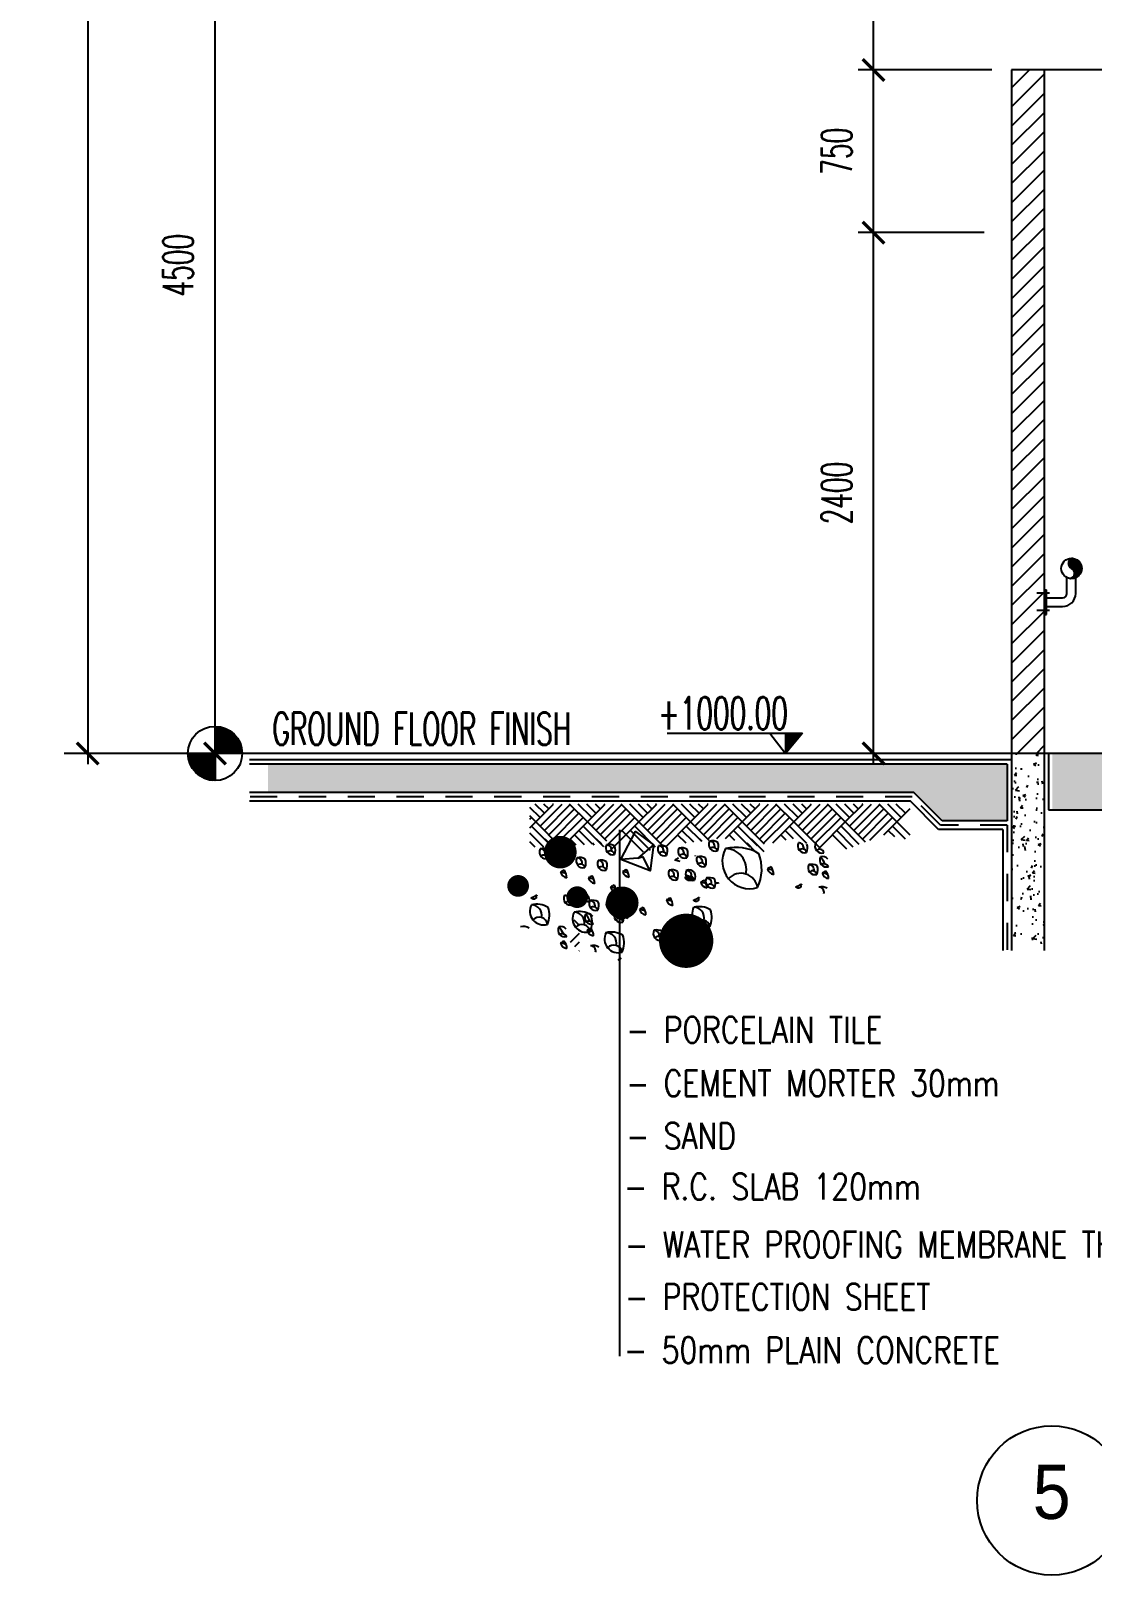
# Model space of a CAD drawing. Extents: x 417906 to 836305, y 43280 to 86914.
# Drawn here: x 418145.77 to 418150.66, y 43448.3 to 43455.41 of the extents above; entities that cross this region are included whole.
import ezdxf

# ---------------------------------------------------------------- set-up
doc = ezdxf.new("R2010")
doc.units = 0
doc.header["$MEASUREMENT"] = 0
doc.header["$PDMODE"] = 3
doc.header["$PDSIZE"] = 0.1
doc.linetypes.add('HIDDEN2', pattern=[0.1875, 0.125, -0.0625])
doc.layers.get('0').update_dxf_attribs({"linetype": 'CONTINUOUS'})
doc.layers.get('DEFPOINTS').update_dxf_attribs({"linetype": 'CONTINUOUS'})
for name, color, linetype in [('AC', 2, 'CONTINUOUS'), ('DIM-OUT', 4, 'CONTINUOUS'), ('EL', 2, 'CONTINUOUS'), ('EL-LEVS', 4, 'CONTINUOUS'), ('ELE', 3, 'CONTINUOUS'), ('ELEV-LEV', 3, 'CONTINUOUS'), ('gravel', 11, 'CONTINUOUS'), ('HAND', 2, 'CONTINUOUS'), ('Hatch', 11, 'CONTINUOUS'), ('HatchA', 11, 'CONTINUOUS'), ('SHAFT', 3, 'CONTINUOUS'), ('TXT', 2, 'CONTINUOUS'), ('TXT1', 2, 'CONTINUOUS'), ('TXT2', 6, 'CONTINUOUS')]:
    doc.layers.add(name, color=color, linetype=linetype)
doc.styles.add('ROMANS', font='ROMANS.shx', dxfattribs={"width": 0.6})
doc.styles.add('TTXT', font='swisse.ttf', dxfattribs={"width": 0.6})
doc.dimstyles.new('STANDARD in', dxfattribs={"dimtxt": 0.14, "dimasz": 0.1, "dimexe": 0.07, "dimexo": 0.05, "dimgap": 0.1, "dimtad": 1, "dimdec": 0, "dimlfac": 1000, "dimzin": 0, "dimdsep": 46, "dimtxsty": 'ROMANS', "dimblk": 'ARCHTICK', "dimcen": 0.05, "dimdle": 0.05, "dimclrd": 4, "dimclre": 4, "dimclrt": 2, "dimadec": 0, "dimazin": 0, "dimtfac": 1, "dimtdec": 0, "dimtmove": 2, "dimatfit": 3, "dimfxl": 0, "dimtolj": 1, "dimtzin": 0, "dimarcsym": 0})
pattern_1 = [(50, (0.001, 0), (0.14345203652, -0.012550426997), [0.015, -0.165]), (355, (0.001, 0), (-0.027750266723, 0.15043842674), [0.012, -0.132]), (100.4514, (0.01295, -0.00105), (0.115701876343, 0.13788790841), [0.012748038, -0.1402284224]), (46.1842, (0.001, 0.04), (0.213448209725, -0.033103802866), [0.0225, -0.2475]), (96.6356, (0.01879, 0.03724), (0.18693254111, 0.19482357418), [0.0191220576, -0.2103426]), (351.1842, (0.001, 0.04), (0.18693238903, 0.19482372019), [0.018, -0.198]), (21, (0.021, 0.03), (0.119381410424, -0.080523778133), [0.015, -0.165]), (326, (0.021, 0.03), (0.048663066384, 0.14503000901), [0.012, -0.132]), (71.4514, (0.03095, 0.02329), (0.168044525716, 0.06450609934), [0.012748038, -0.1402284224]), (37.5, (0.001, 0), (0.0024319710635, 0.066578770766), [0, -0.1304, 0, -0.134, 0, -0.1325]), (7.5, (0.001, 0), (0.052613907488, 0.078882342376), [0, -0.0764, 0, -0.1274, 0, -0.0505]), (327.5, (-0.0436, 0), (0.1067644872345, -0.004510974347), [0, -0.05, 0, -0.156, 0, -0.207]), (317.5, (-0.0636, 0), (0.116637233868, 0.020020996466), [0, -0.065, 0, -0.1036, 0, -0.147])]

# ---------------------------------------------------------------- blocks, each defined once
blk = doc.blocks.new('_ARCHTICK')
at = {"color": 0, "linetype": 'ByBlock', "const_width": 0.15}
blk.add_lwpolyline([(-0.5, -0.5), (0.5, 0.5)], dxfattribs=at)
blk = doc.blocks.new('*D85')
at = {"layer": 'DEFPOINTS', "color": 0}
for p in [(418146.6184, 43456.5847), (418146.8472, 43456.5847), (418146.8472, 43452.0847)]:
    blk.add_point(p, dxfattribs=at)
at = {"layer": 'DIM-OUT', "color": 4, "lineweight": -2}
for p, q in [((418146.6184, 43452.0347), (418146.6184, 43456.6347)), ((418146.7972, 43456.5847), (418146.5484, 43456.5847)), ((418146.7972, 43452.0847), (418146.5484, 43452.0847))]:
    blk.add_line(p, q, dxfattribs=at)
at = {"layer": 'DIM-OUT', "color": 4, "lineweight": -2, "xscale": 0.1, "yscale": 0.1, "zscale": 0.1}
for p, rotation in [((418146.6184, 43456.5847), 90), ((418146.6184, 43452.0847), 270)]:
    blk.add_blockref('_ARCHTICK', p, dxfattribs=dict(at, rotation=rotation))
at = {"layer": 'DIM-OUT', "color": 2, "insert": (418146.4484, 43454.3347), "char_height": 0.14, "attachment_point": 5, "rotation": 90, "style": 'ROMANS'}
blk.add_mtext('\\A1;4500', dxfattribs=at)
blk = doc.blocks.new('*D82')
at = {"layer": 'DEFPOINTS', "color": 0}
for p in [(418146.8032, 43466.4847), (418146.0322, 43452.0847), (418146.8032, 43452.0847)]:
    blk.add_point(p, dxfattribs=at)
at = {"layer": 'DIM-OUT', "color": 4, "lineweight": -2}
for p, q in [((418146.0322, 43466.5347), (418146.0322, 43452.0347)), ((418146.7532, 43466.4847), (418145.9622, 43466.4847)), ((418146.7532, 43452.0847), (418145.9622, 43452.0847))]:
    blk.add_line(p, q, dxfattribs=at)
at = {"layer": 'DIM-OUT', "color": 4, "lineweight": -2, "xscale": 0.1, "yscale": 0.1, "zscale": 0.1}
for p, rotation in [((418146.0322, 43466.4847), 90), ((418146.0322, 43452.0847), 270)]:
    blk.add_blockref('_ARCHTICK', p, dxfattribs=dict(at, rotation=rotation))
at = {"layer": 'DIM-OUT', "color": 2, "insert": (418145.8622, 43459.2847), "char_height": 0.14, "attachment_point": 5, "rotation": 90, "style": 'ROMANS'}
blk.add_mtext('\\A1;14400', dxfattribs=at)
blk = doc.blocks.new('*X9')
at = {"color": 0}
for p, q in [((64.922, 92.304), (64.934, 92.317)), ((64.923, 92.288), (64.952, 92.317)), ((64.925, 92.273), (64.97, 92.317)), ((64.928, 92.258), (64.987, 92.317)), ((64.932, 92.244), (65.005, 92.317)), ((64.937, 92.231), (65.023, 92.317)), ((64.942, 92.218), (65.04, 92.317)), ((64.947, 92.206), (65.058, 92.317)), ((64.953, 92.195), (65.076, 92.317)), ((64.96, 92.184), (65.093, 92.317)), ((64.967, 92.173), (65.111, 92.317)), ((64.975, 92.163), (65.129, 92.317)), ((64.983, 92.153), (65.146, 92.317)), ((64.991, 92.144), (65.164, 92.317)), ((65, 92.135), (65.171, 92.307)), ((65.009, 92.127), (65.171, 92.289)), ((65.019, 92.119), (65.171, 92.271)), ((65.029, 92.111), (65.171, 92.254)), ((65.04, 92.104), (65.171, 92.236)), ((65.051, 92.098), (65.171, 92.218)), ((65.063, 92.092), (65.171, 92.201)), ((65.075, 92.086), (65.171, 92.183)), ((65.088, 92.081), (65.171, 92.165)), ((65.101, 92.077), (65.171, 92.148)), ((65.115, 92.073), (65.171, 92.13)), ((65.13, 92.071), (65.171, 92.112)), ((65.145, 92.068), (65.171, 92.094)), ((65.162, 92.067), (65.171, 92.077))]:
    blk.add_line(p, q, dxfattribs=at)
blk = doc.blocks.new('*X8')
at = {"color": 0}
for p, q in [((65.171, 92.554), (65.184, 92.567)), ((65.171, 92.536), (65.2, 92.565)), ((65.171, 92.519), (65.216, 92.563)), ((65.171, 92.501), (65.23, 92.56)), ((65.171, 92.483), (65.244, 92.556)), ((65.171, 92.466), (65.257, 92.552)), ((65.171, 92.448), (65.27, 92.547)), ((65.171, 92.43), (65.282, 92.541)), ((65.171, 92.413), (65.294, 92.535)), ((65.171, 92.395), (65.305, 92.528)), ((65.171, 92.377), (65.315, 92.521)), ((65.171, 92.36), (65.326, 92.514)), ((65.171, 92.342), (65.335, 92.506)), ((65.171, 92.324), (65.345, 92.497)), ((65.182, 92.317), (65.353, 92.489)), ((65.2, 92.317), (65.362, 92.479)), ((65.217, 92.317), (65.37, 92.469)), ((65.235, 92.317), (65.377, 92.459)), ((65.253, 92.317), (65.384, 92.449)), ((65.27, 92.317), (65.391, 92.437)), ((65.288, 92.317), (65.397, 92.426)), ((65.306, 92.317), (65.402, 92.414)), ((65.323, 92.317), (65.407, 92.401)), ((65.341, 92.317), (65.411, 92.387)), ((65.359, 92.317), (65.415, 92.373)), ((65.376, 92.317), (65.418, 92.359)), ((65.394, 92.317), (65.42, 92.343)), ((65.412, 92.317), (65.421, 92.327))]:
    blk.add_line(p, q, dxfattribs=at)
blk = doc.blocks.new('*D80')
at = {"layer": 'DEFPOINTS', "color": 0}
for p in [(418149.6516, 43454.4847), (418150.211, 43454.4847), (418149.8804, 43452.0847)]:
    blk.add_point(p, dxfattribs=at)
at = {"layer": 'DIM-OUT', "color": 4, "lineweight": -2}
for p, q in [((418150.161, 43454.4847), (418149.5816, 43454.4847)), ((418149.6516, 43452.0347), (418149.6516, 43454.5347)), ((418149.8304, 43452.0847), (418149.5816, 43452.0847))]:
    blk.add_line(p, q, dxfattribs=at)
at = {"layer": 'DIM-OUT', "color": 4, "lineweight": -2, "xscale": 0.1, "yscale": 0.1, "zscale": 0.1}
for p, rotation in [((418149.6516, 43454.4847), 90), ((418149.6516, 43452.0847), 270)]:
    blk.add_blockref('_ARCHTICK', p, dxfattribs=dict(at, rotation=rotation))
at = {"layer": 'DIM-OUT', "color": 2, "insert": (418149.4816, 43453.2847), "char_height": 0.14, "attachment_point": 5, "rotation": 90, "style": 'ROMANS'}
blk.add_mtext('\\A1;2400', dxfattribs=at)
blk = doc.blocks.new('*D79')
at = {"layer": 'DEFPOINTS', "color": 0}
for p in [(418149.6516, 43455.2347), (418150.1917, 43455.2347), (418150.211, 43454.4847)]:
    blk.add_point(p, dxfattribs=at)
at = {"layer": 'DIM-OUT', "color": 4, "lineweight": -2}
for p, q in [((418149.6516, 43454.4347), (418149.6516, 43455.2847)), ((418150.1417, 43455.2347), (418149.5816, 43455.2347)), ((418150.161, 43454.4847), (418149.5816, 43454.4847))]:
    blk.add_line(p, q, dxfattribs=at)
at = {"layer": 'DIM-OUT', "color": 4, "lineweight": -2, "xscale": 0.1, "yscale": 0.1, "zscale": 0.1}
for p, rotation in [((418149.6516, 43455.2347), 90), ((418149.6516, 43454.4847), 270)]:
    blk.add_blockref('_ARCHTICK', p, dxfattribs=dict(at, rotation=rotation))
at = {"layer": 'DIM-OUT', "color": 2, "insert": (418149.4816, 43454.8597), "char_height": 0.14, "attachment_point": 5, "rotation": 90, "style": 'ROMANS'}
blk.add_mtext('\\A1;750', dxfattribs=at)
blk = doc.blocks.new('*D78')
at = {"layer": 'DEFPOINTS', "color": 0}
for p in [(418149.6516, 43456.5847), (418150.0884, 43456.5847), (418150.2461, 43455.2347)]:
    blk.add_point(p, dxfattribs=at)
at = {"layer": 'DIM-OUT', "color": 4, "lineweight": -2}
for p, q in [((418149.6516, 43455.1847), (418149.6516, 43456.6347)), ((418150.0384, 43456.5847), (418149.5816, 43456.5847)), ((418150.1961, 43455.2347), (418149.5816, 43455.2347))]:
    blk.add_line(p, q, dxfattribs=at)
at = {"layer": 'DIM-OUT', "color": 4, "lineweight": -2, "xscale": 0.1, "yscale": 0.1, "zscale": 0.1}
for p, rotation in [((418149.6516, 43456.5847), 90), ((418149.6516, 43455.2347), 270)]:
    blk.add_blockref('_ARCHTICK', p, dxfattribs=dict(at, rotation=rotation))
at = {"layer": 'DIM-OUT', "color": 2, "insert": (418149.4816, 43455.9097), "char_height": 0.14, "attachment_point": 5, "rotation": 90, "style": 'ROMANS'}
blk.add_mtext('\\A1;1350', dxfattribs=at)
blk = doc.blocks.new('GRAVEL-1')
for p, q in [((0.0234, -0.0234), (0, 0)), ((0.0333, -0.0135), (0.0122, 0.0076)), ((0.0135, -0.0333), (0.0545, 0.0076)), ((0.0234, -0.0432), (0.0743, 0.0076)), ((0.0432, -0.0036), (0.032, 0.0076)), ((0.0333, -0.0531), (0.0927, 0.0063)), ((0.0531, 0.0063), (0.0518, 0.0076)), ((0.1323, -0.0333), (0.0914, 0.0076)), ((0.1422, -0.0234), (0.1112, 0.0076)), ((0.1521, -0.0135), (0.131, 0.0076)), ((0.1323, -0.0333), (0.1733, 0.0076)), ((0.1422, -0.0432), (0.1931, 0.0076)), ((0.162, -0.0036), (0.1508, 0.0076)), ((0.1521, -0.0531), (0.2115, 0.0063)), ((0.1719, 0.0063), (0.1706, 0.0076)), ((0.2511, -0.0333), (0.2102, 0.0076)), ((0.261, -0.0234), (0.23, 0.0076)), ((0.2709, -0.0135), (0.2498, 0.0076)), ((0.2511, -0.0333), (0.292, 0.0076)), ((0.261, -0.0432), (0.3118, 0.0076)), ((0.2808, -0.0036), (0.2696, 0.0076)), ((0.2709, -0.0531), (0.3303, 0.0063)), ((0.2907, 0.0063), (0.2894, 0.0076)), ((0.3699, -0.0333), (0.329, 0.0076)), ((0.3798, -0.0234), (0.3488, 0.0076)), ((0.3897, -0.0135), (0.3686, 0.0076)), ((0.3699, -0.0333), (0.4108, 0.0076)), ((0.3798, -0.0432), (0.4306, 0.0076)), ((0.3996, -0.0036), (0.3884, 0.0076)), ((0.3897, -0.0531), (0.4491, 0.0063)), ((0.4095, 0.0063), (0.4082, 0.0076)), ((0.4887, -0.0333), (0.4478, 0.0076)), ((0.4986, -0.0234), (0.4676, 0.0076)), ((0.5085, -0.0135), (0.4874, 0.0076)), ((0.4887, -0.0333), (0.5296, 0.0076)), ((0.4986, -0.0432), (0.5494, 0.0076)), ((0.5184, -0.0036), (0.5072, 0.0076)), ((0.5085, -0.0531), (0.5679, 0.0063)), ((0.5283, 0.0063), (0.527, 0.0076)), ((0.6075, -0.0333), (0.5666, 0.0076)), ((0.6174, -0.0234), (0.5864, 0.0076)), ((0.6273, -0.0135), (0.6062, 0.0076)), ((0.6075, -0.0333), (0.6484, 0.0076)), ((0.6174, -0.0432), (0.6682, 0.0076)), ((0.6372, -0.0036), (0.626, 0.0076)), ((0.6273, -0.0531), (0.6867, 0.0063)), ((0.6471, 0.0063), (0.6458, 0.0076)), ((0.7263, -0.0333), (0.6854, 0.0076)), ((0.7362, -0.0234), (0.7052, 0.0076)), ((0.7461, -0.0135), (0.725, 0.0076)), ((0.7263, -0.0333), (0.7672, 0.0076)), ((0.7362, -0.0432), (0.787, 0.0076)), ((0.756, -0.0036), (0.7448, 0.0076)), ((0.7461, -0.0531), (0.8055, 0.0063)), ((0.7659, 0.0063), (0.7646, 0.0076)), ((0.8451, -0.0333), (0.8042, 0.0076)), ((0.855, -0.0234), (0.824, 0.0076)), ((0.8649, -0.0135), (0.8438, 0.0076)), ((0.0135, -0.0333), (0, -0.0198)), ((0, -0.0271), (0.0036, -0.0234)), ((0, -0.0469), (0.0135, -0.0333)), ((0.0715, -0.0913), (0.0135, -0.0333)), ((0.0432, -0.063), (0.1026, -0.0036)), ((0.0531, -0.0729), (0.1125, -0.0135)), ((0.063, -0.0828), (0.1224, -0.0234)), ((0.0743, -0.0913), (0.1323, -0.0333)), ((0.1767, -0.0777), (0.1323, -0.0333)), ((0.162, -0.063), (0.2214, -0.0036)), ((0.1719, -0.0729), (0.2313, -0.0135)), ((0.1732, -0.0915), (0.2412, -0.0234)), ((0.1893, -0.0951), (0.2511, -0.0333)), ((0.3091, -0.0913), (0.2511, -0.0333)), ((0.2808, -0.063), (0.3402, -0.0036)), ((0.2907, -0.0729), (0.3501, -0.0135)), ((0.3006, -0.0828), (0.36, -0.0234)), ((0.3119, -0.0913), (0.3699, -0.0333)), ((0.4126, -0.076), (0.3699, -0.0333)), ((0.3996, -0.063), (0.459, -0.0036)), ((0.4095, -0.0729), (0.4689, -0.0135)), ((0.4306, -0.0717), (0.4788, -0.0234)), ((0.4507, -0.0714), (0.4887, -0.0333)), ((0.5404, -0.085), (0.4887, -0.0333)), ((0.5184, -0.063), (0.5778, -0.0036)), ((0.5283, -0.0729), (0.5877, -0.0135)), ((0.5382, -0.0828), (0.5976, -0.0234)), ((0.5595, -0.0813), (0.6075, -0.0333)), ((0.6674, -0.0932), (0.6075, -0.0333)), ((0.6372, -0.063), (0.6966, -0.0036)), ((0.6471, -0.0729), (0.7065, -0.0135)), ((0.657, -0.0828), (0.7164, -0.0234)), ((0.6666, -0.0931), (0.7263, -0.0333)), ((0.7727, -0.0798), (0.7263, -0.0333)), ((0.756, -0.063), (0.8154, -0.0036)), ((0.7659, -0.0729), (0.8253, -0.0135)), ((0.7828, -0.0758), (0.8352, -0.0234)), ((0.8154, -0.063), (0.8451, -0.0333)), ((0.8451, -0.0333), (0.8759, -0.0025)), ((0.8759, -0.0641), (0.8451, -0.0333)), ((0.032, -0.0913), (0, -0.0594)), ((0.0517, -0.0913), (0.0036, -0.0432)), ((0.1255, -0.0859), (0.1026, -0.063)), ((0.1442, -0.0848), (0.1125, -0.0531)), ((0.1699, -0.0907), (0.1224, -0.0432)), ((0.2616, -0.1032), (0.2115, -0.0531)), ((0.2774, -0.0992), (0.2313, -0.0531)), ((0.2893, -0.0913), (0.2412, -0.0432)), ((0.3598, -0.0826), (0.3402, -0.063)), ((0.3774, -0.0804), (0.3501, -0.0531)), ((0.395, -0.0782), (0.36, -0.0432)), ((0.4722, -0.0763), (0.459, -0.063)), ((0.5071, -0.0913), (0.4689, -0.0531)), ((0.5237, -0.0882), (0.4788, -0.0432)), ((0.5902, -0.0754), (0.5778, -0.063)), ((0.6068, -0.0722), (0.5877, -0.0531)), ((0.6374, -0.0831), (0.5976, -0.0432)), ((0.73, -0.0965), (0.6966, -0.063)), ((0.7447, -0.0913), (0.7065, -0.0531)), ((0.7585, -0.0853), (0.7164, -0.0432)), ((0.8403, -0.0682), (0.8253, -0.0531)), ((0.8652, -0.0733), (0.8352, -0.0432)), ((0.0122, -0.0913), (0, -0.0792)), ((0.0691, -0.1072), (0.0348, -0.0729)), ((0.0881, -0.0881), (0.0828, -0.0828)), ((0.1068, -0.087), (0.0927, -0.0729)), ((0.1479, -0.0871), (0.1437, -0.0828)), ((0.1655, -0.0849), (0.1536, -0.0729)), ((0.3968, -0.0786), (0.3912, -0.0729)), ((0.5196, -0.1024), (0.5001, -0.0828)), ((0.5391, -0.1021), (0.51, -0.0729)), ((0.3811, -0.1121), (0.3811, -0.1106)), ((0.3585, -0.1615), (0.3592, -0.1599)), ((0.3585, -0.163), (0.3585, -0.1615)), ((0.3592, -0.1637), (0.3585, -0.163)), ((0.3592, -0.1599), (0.36, -0.1592)), ((0.3592, -0.1645), (0.3592, -0.1637)), ((0.36, -0.1652), (0.3592, -0.1645)), ((0.36, -0.1592), (0.3615, -0.1577)), ((0.3615, -0.1668), (0.36, -0.1652)), ((0.3615, -0.1569), (0.3638, -0.1569)), ((0.3615, -0.1577), (0.3615, -0.1569)), ((0.3623, -0.1668), (0.3615, -0.1668)), ((0.363, -0.1675), (0.3623, -0.1668)), ((0.363, -0.1622), (0.3661, -0.1615)), ((0.3638, -0.1675), (0.363, -0.1675)), ((0.3638, -0.1569), (0.3638, -0.1577)), ((0.3638, -0.1577), (0.3661, -0.1577)), ((0.3638, -0.1683), (0.3638, -0.1675)), ((0.3691, -0.1683), (0.3638, -0.1683)), ((0.3661, -0.1577), (0.3661, -0.1584)), ((0.3661, -0.1584), (0.3668, -0.1584)), ((0.3661, -0.1615), (0.3699, -0.1607)), ((0.3661, -0.1652), (0.3668, -0.1645)), ((0.3661, -0.166), (0.3661, -0.1652)), ((0.3691, -0.166), (0.3661, -0.166)), ((0.3668, -0.1584), (0.3676, -0.1592)), ((0.3668, -0.1645), (0.3676, -0.1637)), ((0.3676, -0.1592), (0.3691, -0.1592)), ((0.3676, -0.1637), (0.3691, -0.1637)), ((0.3683, -0.1637), (0.3683, -0.1645)), ((0.3714, -0.1637), (0.3683, -0.1637)), ((0.3691, -0.1592), (0.3691, -0.1599)), ((0.3691, -0.1599), (0.3706, -0.1599)), ((0.3691, -0.1615), (0.3691, -0.1607)), ((0.3699, -0.1615), (0.3691, -0.1615)), ((0.3691, -0.163), (0.3691, -0.1637)), ((0.3691, -0.1637), (0.3691, -0.163)), ((0.3691, -0.1637), (0.3706, -0.1637)), ((0.3691, -0.1668), (0.3691, -0.166)), ((0.3752, -0.1668), (0.3691, -0.1668)), ((0.3714, -0.1675), (0.3691, -0.1683)), ((0.3699, -0.1607), (0.3699, -0.1615)), ((0.3706, -0.1599), (0.3706, -0.1607)), ((0.3706, -0.1607), (0.3714, -0.1607)), ((0.3706, -0.1637), (0.3714, -0.1645)), ((0.3714, -0.1607), (0.3714, -0.1615)), ((0.3714, -0.1615), (0.3721, -0.1622)), ((0.3714, -0.1645), (0.3714, -0.1637)), ((0.3737, -0.1675), (0.3714, -0.1675)), ((0.3721, -0.1622), (0.3729, -0.1622)), ((0.3729, -0.1622), (0.3737, -0.1637)), ((0.3737, -0.163), (0.3737, -0.1675)), ((0.3737, -0.1637), (0.3737, -0.1645)), ((0.3737, -0.1645), (0.3744, -0.1645)), ((0.3744, -0.1645), (0.3752, -0.1652)), ((0.3752, -0.1652), (0.3759, -0.1652)), ((0.3759, -0.166), (0.3752, -0.1668)), ((0.3759, -0.1652), (0.3759, -0.166)), ((0.4287, -0.174), (0.4272, -0.174)), ((0.4295, -0.1747), (0.4287, -0.174)), ((0.434, -0.1747), (0.4295, -0.1747)), ((0.4348, -0.174), (0.434, -0.1747)), ((0.6217, -0.1785), (0.6225, -0.1777)), ((0.6225, -0.1777), (0.6233, -0.177)), ((0.6233, -0.177), (0.6255, -0.177)), ((0.6248, -0.1777), (0.6248, -0.1785)), ((0.6255, -0.1777), (0.6248, -0.1777)), ((0.6255, -0.177), (0.6255, -0.1777)), ((0.0036, -0.2073), (0.0052, -0.2073)), ((0.0036, -0.2089), (0.0036, -0.2073)), ((0.0044, -0.2096), (0.0036, -0.2089)), ((0.0044, -0.2104), (0.0044, -0.2096)), ((0.0059, -0.2104), (0.0044, -0.2104)), ((0.0052, -0.2066), (0.0067, -0.2066)), ((0.0052, -0.2073), (0.0052, -0.2066)), ((0.0067, -0.2111), (0.0059, -0.2104)), ((0.0067, -0.2066), (0.0074, -0.2058)), ((0.0112, -0.2111), (0.0067, -0.2111)), ((0.0074, -0.2058), (0.009, -0.2058)), ((0.009, -0.2058), (0.0097, -0.2051)), ((0.0097, -0.2051), (0.0105, -0.2043)), ((0.0105, -0.2043), (0.0112, -0.2043)), ((0.0112, -0.2043), (0.012, -0.2035)), ((0.012, -0.2104), (0.0112, -0.2111)), ((0.012, -0.2035), (0.0127, -0.2028)), ((0.0127, -0.2096), (0.012, -0.2104)), ((0.0127, -0.2028), (0.0135, -0.202)), ((0.0143, -0.2089), (0.0127, -0.2096)), ((0.0135, -0.202), (0.0158, -0.202)), ((0.0143, -0.2051), (0.0143, -0.2089)), ((0.015, -0.2028), (0.015, -0.2035)), ((0.0158, -0.2028), (0.015, -0.2028)), ((0.0158, -0.202), (0.0158, -0.2028)), ((0.3774, -0.213), (0.379, -0.213)), ((0.3774, -0.2145), (0.3774, -0.213)), ((0.379, -0.2122), (0.3805, -0.2122)), ((0.379, -0.213), (0.379, -0.2122)), ((0.3805, -0.2122), (0.3812, -0.2115)), ((0.3812, -0.2115), (0.3828, -0.2115)), ((0.3828, -0.2115), (0.3835, -0.2107)), ((0.3835, -0.2107), (0.3843, -0.21)), ((0.3843, -0.21), (0.385, -0.21)), ((0.385, -0.21), (0.3858, -0.2092)), ((0.3858, -0.2092), (0.3865, -0.2085)), ((0.3865, -0.2085), (0.3873, -0.2077)), ((0.3873, -0.2077), (0.3896, -0.2077)), ((0.3881, -0.2107), (0.3881, -0.2145)), ((0.3888, -0.2085), (0.3888, -0.2092)), ((0.3896, -0.2085), (0.3888, -0.2085)), ((0.3896, -0.2077), (0.3896, -0.2085)), ((0.6134, -0.1823), (0.6149, -0.1823)), ((0.6134, -0.1838), (0.6134, -0.1823)), ((0.6142, -0.1846), (0.6134, -0.1838)), ((0.6142, -0.1853), (0.6142, -0.1846)), ((0.6157, -0.1853), (0.6142, -0.1853)), ((0.6149, -0.1815), (0.6164, -0.1815)), ((0.6149, -0.1823), (0.6149, -0.1815)), ((0.6164, -0.1861), (0.6157, -0.1853)), ((0.6164, -0.1815), (0.6172, -0.1808)), ((0.621, -0.1861), (0.6164, -0.1861)), ((0.6172, -0.1808), (0.6187, -0.1808)), ((0.6187, -0.1808), (0.6195, -0.18)), ((0.6195, -0.18), (0.6202, -0.1792)), ((0.6202, -0.1792), (0.621, -0.1792)), ((0.621, -0.1792), (0.6217, -0.1785)), ((0.6217, -0.1853), (0.621, -0.1861)), ((0.6225, -0.1846), (0.6217, -0.1853)), ((0.624, -0.1838), (0.6225, -0.1846)), ((0.624, -0.18), (0.624, -0.1838)), ((0.2268, -0.2325), (0.2252, -0.2325)), ((0.2275, -0.2333), (0.2268, -0.2325)), ((0.2321, -0.2333), (0.2275, -0.2333)), ((0.2328, -0.2325), (0.2321, -0.2333)), ((0.3782, -0.2153), (0.3774, -0.2145)), ((0.3782, -0.216), (0.3782, -0.2153)), ((0.3797, -0.216), (0.3782, -0.216)), ((0.3805, -0.2168), (0.3797, -0.216)), ((0.385, -0.2168), (0.3805, -0.2168)), ((0.3858, -0.216), (0.385, -0.2168)), ((0.3865, -0.2153), (0.3858, -0.216)), ((0.3881, -0.2145), (0.3865, -0.2153)), ((0.113, -0.2713), (0.1018, -0.2601)), ((0.0932, -0.3109), (0.1141, -0.29)), ((0.1031, -0.3208), (0.1141, -0.3098)), ((0.113, -0.3307), (0.1141, -0.3296)), ((0.3868, -0.3396), (0.3883, -0.3396)), ((0.3868, -0.3412), (0.3868, -0.3396)), ((0.3876, -0.3419), (0.3868, -0.3412)), ((0.3876, -0.3427), (0.3876, -0.3419)), ((0.3891, -0.3427), (0.3876, -0.3427)), ((0.3883, -0.3389), (0.3898, -0.3389)), ((0.3883, -0.3396), (0.3883, -0.3389)), ((0.3898, -0.3434), (0.3891, -0.3427)), ((0.3898, -0.3389), (0.3906, -0.3381)), ((0.3944, -0.3434), (0.3898, -0.3434)), ((0.3906, -0.3381), (0.3921, -0.3381)), ((0.3921, -0.3381), (0.3929, -0.3374)), ((0.3929, -0.3374), (0.3936, -0.3366)), ((0.3936, -0.3366), (0.3944, -0.3366)), ((0.3944, -0.3366), (0.3951, -0.3359)), ((0.3951, -0.3427), (0.3944, -0.3434))]:
    blk.add_line(p, q)
for points in [[(0.2483, -0.117), (0.2096, -0.1197), (0.2434, -0.0559), (0.2846, -0.0859), (0.2483, -0.117), (0.2598, -0.113)], [(0.2771, -0.1459), (0.2096, -0.1197), (0.2434, -0.0559), (0.2846, -0.0859), (0.2771, -0.1459), (0.2598, -0.113)]]:
    blk.add_lwpolyline(points)
for centre, radius, start, end in [((0.0374, -0.1028), 0.0158, 152.5985, 286.2909), ((0.0295, -0.1202), 0.0255, 58.8595, 103.9678), ((0.0235, -0.1075), 0.012, 347.2666, 90.4292), ((0.019, -0.1072), 0.0253, 334.8478, 20.4244), ((0.1901, -0.0934), 0.0158, 152.5985, 286.2909), ((0.1821, -0.1108), 0.0255, 58.8595, 103.9678), ((0.1761, -0.0981), 0.012, 347.2666, 90.4292), ((0.1849, -0.11), 0.00965, 8.1957, 137.54), ((0.1716, -0.0978), 0.0253, 334.8478, 20.4244), ((0.3102, -0.0958), 0.0158, 152.5985, 286.2909), ((0.3023, -0.1132), 0.0255, 58.8595, 103.9678), ((0.2962, -0.1005), 0.012, 347.2666, 90.4292), ((0.3051, -0.1123), 0.00965, 8.1957, 137.54), ((0.2917, -0.1002), 0.0253, 334.8478, 20.4244), ((0.3571, -0.1012), 0.0158, 152.5985, 286.2909), ((0.3492, -0.1186), 0.0255, 58.8595, 103.9678), ((0.3431, -0.1059), 0.012, 347.2666, 90.4292), ((0.3387, -0.1056), 0.0253, 334.8478, 20.4244), ((0.4275, -0.0852), 0.0158, 152.5985, 286.2909), ((0.4195, -0.1026), 0.0255, 58.8595, 103.9678), ((0.4135, -0.0899), 0.012, 347.2666, 90.4292), ((0.4224, -0.1018), 0.00965, 8.1957, 137.54), ((0.409, -0.0896), 0.0253, 334.8478, 20.4244), ((0.5064, -0.1241), 0.0634, 152.5985, 286.2909), ((0.4747, -0.1938), 0.1018, 58.8595, 103.9678), ((0.4505, -0.143), 0.048, 347.2666, 90.4292), ((0.4326, -0.1419), 0.1012, 334.8478, 20.4244), ((0.6325, -0.0888), 0.0158, 152.5985, 286.2909), ((0.6185, -0.0935), 0.012, 347.2666, 90.4292), ((0.6274, -0.1054), 0.00965, 8.1957, 137.54), ((0.614, -0.0933), 0.0253, 334.8478, 20.4244), ((0.6722, -0.0893), 0.0158, 152.5985, 286.2909), ((0.6671, -0.1059), 0.00965, 8.1957, 137.54), ((0.0323, -0.1194), 0.00965, 8.1957, 137.54), ((0.1222, -0.1235), 0.0158, 152.5985, 286.2909), ((0.1143, -0.1409), 0.0255, 58.8595, 103.9678), ((0.1083, -0.1282), 0.012, 347.2666, 90.4292), ((0.1171, -0.1401), 0.00965, 8.1957, 137.54), ((0.1038, -0.128), 0.0253, 334.8478, 20.4244), ((0.171, -0.1296), 0.0158, 152.5985, 286.2909), ((0.1631, -0.147), 0.0255, 58.8595, 103.9678), ((0.157, -0.1343), 0.012, 347.2666, 90.4292), ((0.1659, -0.1462), 0.00965, 8.1957, 137.54), ((0.1525, -0.1341), 0.0253, 334.8478, 20.4244), ((0.6916, -0.7313), 0.7072, 119.6482, 120.4094), ((0.3253, -0.1744), 0.0536, 67.0537, 81.1235), ((0.352, -0.1177), 0.00965, 8.1957, 137.54), ((0.3994, -0.121), 0.0158, 152.5985, 286.2909), ((0.3915, -0.1384), 0.0255, 58.8595, 103.9678), ((0.3854, -0.1257), 0.012, 347.2666, 90.4292), ((0.3943, -0.1375), 0.00965, 8.1957, 137.54), ((0.3809, -0.1254), 0.0253, 334.8478, 20.4244), ((0.9049, -0.7515), 0.7072, 119.6482, 120.4094), ((0.5387, -0.1945), 0.0536, 67.0537, 81.1235), ((0.5633, -0.1377), 0.0168, 193.357, 264.1172), ((0.5633, -0.1377), 0.0168, 193.357, 264.1172), ((0.5282, -0.1568), 0.0335, 4.0809, 36.4887), ((0.6562, -0.1392), 0.0158, 152.5985, 286.2909), ((0.6483, -0.1567), 0.0255, 58.8595, 103.9678), ((0.6423, -0.144), 0.012, 347.2666, 90.4292), ((0.6378, -0.1437), 0.0253, 334.8478, 20.4244), ((0.6831, -0.1215), 0.0158, 152.5985, 286.2909), ((0.6746, -0.1263), 0.0133, 32.5978, 114.4008), ((0.6003, -0.1724), 0.09, 27.4572, 40.2486), ((0.6765, -0.1431), 0.0129, 30.1038, 115.6319), ((0.4286, -0.7591), 0.7072, 119.6482, 120.4094), ((0.0623, -0.2021), 0.0536, 67.0537, 81.1235), ((0.0869, -0.1453), 0.0168, 193.357, 264.1172), ((0.0869, -0.1453), 0.0168, 193.357, 264.1172), ((0.0518, -0.1644), 0.0335, 4.0809, 36.4887), ((0.4926, -0.7723), 0.7072, 119.6482, 120.4094), ((0.151, -0.1585), 0.0168, 193.357, 264.1172), ((0.151, -0.1585), 0.0168, 193.357, 264.1172), ((0.1264, -0.2153), 0.0536, 67.0537, 81.1235), ((0.1159, -0.1776), 0.0335, 4.0809, 36.4887), ((0.5717, -0.7579), 0.7072, 119.6482, 120.4094), ((0.2055, -0.2009), 0.0536, 67.0537, 81.1235), ((0.2301, -0.1441), 0.0168, 193.357, 264.1172), ((0.2301, -0.1441), 0.0168, 193.357, 264.1172), ((0.195, -0.1632), 0.0335, 4.0809, 36.4887), ((0.3345, -0.152), 0.0158, 152.5985, 286.2909), ((0.3266, -0.1694), 0.0255, 58.8595, 103.9678), ((0.3205, -0.1567), 0.012, 347.2666, 90.4292), ((0.3294, -0.1686), 0.00965, 8.1957, 137.54), ((0.316, -0.1565), 0.0253, 334.8478, 20.4244), ((0.3742, -0.1525), 0.0158, 152.5985, 286.2909), ((0.3659, -0.1611), 0.0169, 40.6725, 109.9361), ((0.3602, -0.1572), 0.012, 347.2666, 90.4292), ((0.3691, -0.169), 0.00965, 8.1957, 137.54), ((0.366, -0.1588), 0.0155, 324.8703, 34.3225), ((0.7513, -0.7823), 0.7072, 119.6482, 120.4094), ((0.4097, -0.1685), 0.0168, 193.357, 264.1172), ((0.4097, -0.1685), 0.0168, 193.357, 264.1172), ((0.3851, -0.2253), 0.0536, 67.0537, 81.1235), ((0.3746, -0.1876), 0.0335, 4.0809, 36.4887), ((0.4203, -0.17), 0.0158, 152.5985, 286.2909), ((0.4124, -0.1874), 0.0255, 58.8595, 103.9678), ((0.4063, -0.1747), 0.012, 347.2666, 90.4292), ((0.4152, -0.1865), 0.00965, 8.1957, 137.54), ((0.4018, -0.1744), 0.0253, 334.8478, 20.4244), ((0.4859, -0.1904), 0.0386, 8.1957, 137.54), ((0.6511, -0.1558), 0.00965, 8.1957, 137.54), ((1.0312, -0.7612), 0.7072, 119.6482, 120.4094), ((0.6896, -0.1474), 0.0168, 193.357, 264.1172), ((0.6896, -0.1474), 0.0168, 193.357, 264.1172), ((0.665, -0.2042), 0.0536, 67.0537, 81.1235), ((0.6545, -0.1665), 0.0335, 4.0809, 36.4887), ((0.0934, -0.2097), 0.0158, 152.5985, 286.2909), ((0.0795, -0.2144), 0.012, 347.2666, 90.4292), ((0.075, -0.2142), 0.0253, 334.8478, 20.4244), ((0.4813, -0.8156), 0.7072, 119.6482, 120.4094), ((0.1151, -0.2586), 0.0536, 67.0537, 81.1235), ((0.1397, -0.2018), 0.0168, 193.357, 264.1172), ((0.1397, -0.2018), 0.0168, 193.357, 264.1172), ((0.1046, -0.2209), 0.0335, 4.0809, 36.4887), ((0.5435, -0.7937), 0.7072, 119.6482, 120.4094), ((0.1772, -0.2367), 0.0536, 67.0537, 81.1235), ((0.2018, -0.1799), 0.0168, 193.357, 264.1172), ((0.2018, -0.1799), 0.0168, 193.357, 264.1172), ((0.1667, -0.199), 0.0335, 4.0809, 36.4887), ((0.2168, -0.1909), 0.0158, 152.5985, 286.2909), ((0.2116, -0.2075), 0.00965, 8.1957, 137.54), ((0.1983, -0.1954), 0.0253, 334.8478, 20.4244), ((0.6727, -0.8231), 0.7072, 119.6482, 120.4094), ((0.331, -0.2093), 0.0168, 193.357, 264.1172), ((0.331, -0.2093), 0.0168, 193.357, 264.1172), ((0.3064, -0.2661), 0.0536, 67.0537, 81.1235), ((0.2959, -0.2284), 0.0335, 4.0809, 36.4887), ((0.6714, -0.2083), 0.0255, 58.8595, 103.9678), ((0.6653, -0.1956), 0.012, 347.2666, 90.4292), ((0.0314, -0.2391), 0.0317, 152.5985, 286.2909), ((0.0156, -0.274), 0.0509, 58.8595, 103.9678), ((0.0035, -0.2486), 0.024, 347.2666, 90.4292), ((-0.0055, -0.2481), 0.0506, 334.8478, 20.4244), ((0.0883, -0.2263), 0.00965, 8.1957, 137.54), ((0.1296, -0.2561), 0.0317, 152.5985, 286.2909), ((0.1138, -0.291), 0.0509, 58.8595, 103.9678), ((0.1017, -0.2656), 0.024, 347.2666, 90.4292), ((0.1419, -0.2533), 0.0158, 152.5985, 286.2909), ((0.1334, -0.2582), 0.0133, 32.5978, 114.4008), ((0.0591, -0.3042), 0.09, 27.4572, 40.2486), ((0.1519, -0.2219), 0.0158, 152.5985, 286.2909), ((0.1439, -0.2394), 0.0255, 58.8595, 103.9678), ((0.1379, -0.2267), 0.012, 347.2666, 90.4292), ((0.0927, -0.265), 0.0506, 334.8478, 20.4244), ((0.1467, -0.2385), 0.00965, 8.1957, 137.54), ((0.1334, -0.2264), 0.0253, 334.8478, 20.4244), ((0.1916, -0.2224), 0.0158, 152.5985, 286.2909), ((0.1833, -0.231), 0.0169, 40.6725, 109.9361), ((0.1776, -0.2271), 0.012, 347.2666, 90.4292), ((0.1864, -0.239), 0.00965, 8.1957, 137.54), ((0.2095, -0.2491), 0.0158, 152.5985, 286.2909), ((0.2016, -0.2665), 0.0255, 58.8595, 103.9678), ((0.1955, -0.2538), 0.012, 347.2666, 90.4292), ((0.1834, -0.2287), 0.0155, 324.8703, 34.3225), ((0.5687, -0.8523), 0.7072, 119.6482, 120.4094), ((0.2025, -0.2953), 0.0536, 67.0537, 81.1235), ((0.227, -0.2385), 0.0168, 193.357, 264.1172), ((0.227, -0.2385), 0.0168, 193.357, 264.1172), ((0.191, -0.2535), 0.0253, 334.8478, 20.4244), ((0.1919, -0.2576), 0.0335, 4.0809, 36.4887), ((0.6105, -0.845), 0.7072, 119.6482, 120.4094), ((0.2443, -0.288), 0.0536, 67.0537, 81.1235), ((0.2689, -0.2312), 0.0168, 193.357, 264.1172), ((0.2689, -0.2312), 0.0168, 193.357, 264.1172), ((0.2338, -0.2503), 0.0335, 4.0809, 36.4887), ((0.4052, -0.2448), 0.0317, 152.5985, 286.2909), ((0.3894, -0.2796), 0.0509, 58.8595, 103.9678), ((0.3773, -0.2542), 0.024, 347.2666, 90.4292), ((0.3683, -0.2537), 0.0506, 334.8478, 20.4244), ((-0.0153, -0.3), 0.0255, 58.8595, 103.9678), ((0.0212, -0.2723), 0.0193, 8.1957, 137.54), ((0.0805, -0.2827), 0.0158, 152.5985, 286.2909), ((0.072, -0.2876), 0.0133, 32.5978, 114.4008), ((-0.0022, -0.3336), 0.09, 27.4572, 40.2486), ((0.1194, -0.2893), 0.0193, 8.1957, 137.54), ((0.1353, -0.275), 0.0129, 30.1038, 115.6319), ((0.49, -0.893), 0.7072, 119.6482, 120.4094), ((0.1238, -0.336), 0.0536, 67.0537, 81.1235), ((0.1484, -0.2792), 0.0168, 193.357, 264.1172), ((0.1484, -0.2792), 0.0168, 193.357, 264.1172), ((0.1133, -0.2983), 0.0335, 4.0809, 36.4887), ((0.2044, -0.2656), 0.00965, 8.1957, 137.54), ((0.2997, -0.2905), 0.0158, 152.5985, 286.2909), ((0.2918, -0.3079), 0.0255, 58.8595, 103.9678), ((0.2857, -0.2952), 0.012, 347.2666, 90.4292), ((0.3664, -0.2882), 0.0158, 152.5985, 286.2909), ((0.3585, -0.3056), 0.0255, 58.8595, 103.9678), ((0.3525, -0.2929), 0.012, 347.2666, 90.4292), ((0.348, -0.2927), 0.0253, 334.8478, 20.4244), ((0.395, -0.278), 0.0193, 8.1957, 137.54), ((0.0739, -0.3044), 0.0129, 30.1038, 115.6319), ((0.4286, -0.9224), 0.7072, 119.6482, 120.4094), ((0.0624, -0.3654), 0.0536, 67.0537, 81.1235), ((0.087, -0.3086), 0.0168, 193.357, 264.1172), ((0.087, -0.3086), 0.0168, 193.357, 264.1172), ((0.0519, -0.3277), 0.0335, 4.0809, 36.4887), ((0.1456, -0.3437), 0.0255, 58.8595, 103.9678), ((0.1396, -0.331), 0.012, 347.2666, 90.4292), ((0.2033, -0.3033), 0.0317, 152.5985, 286.2909), ((0.1874, -0.3382), 0.0509, 58.8595, 103.9678), ((0.1753, -0.3127), 0.024, 347.2666, 90.4292), ((0.193, -0.3365), 0.0193, 8.1957, 137.54), ((0.1664, -0.3122), 0.0506, 334.8478, 20.4244), ((0.2946, -0.3071), 0.00965, 8.1957, 137.54), ((0.2812, -0.2949), 0.0253, 334.8478, 20.4244), ((0.3613, -0.3048), 0.00965, 8.1957, 137.54), ((0.56, -0.9624), 0.7072, 119.6482, 120.4094)]:
    blk.add_arc(centre, radius, start, end)
blk = doc.blocks.new('A$C074A62E1')
at = {"layer": 'Hatch'}
for points, const_width in [([(0.6672, 0.5333, 1), (0.7422, 0.5333, 1)], 0.075), ([(0.8741, 0.3779, 1), (0.9241, 0.3779, 1)], 0.05), ([(0.382, 0.3001, 1), (0.457, 0.3001, 1)], 0.075), ([(0.6019, 0.326, 1), (0.6519, 0.326, 1)], 0.05), ([(0.0625, 0.125, 1), (0.1875, 0.125, 1)], 0.125)]:
    blk.add_lwpolyline(points, format="xyb", close=True, dxfattribs=dict(at, const_width=const_width))
blk = doc.blocks.new('A$C56B4539B')
at = {"layer": 'gravel', "xscale": -2, "yscale": 2, "zscale": 2}
blk.add_blockref('GRAVEL-1', (1.7518, 0.7397), dxfattribs=at)
at = {"layer": 'HatchA'}
blk.add_blockref('A$C074A62E1', (0.9072, 0), dxfattribs=at)

msp = doc.modelspace()

# ---------------------------------------------------------------- hatches: boundary and pattern name
at = {"layer": 'ELEV-LEV', "linetype": 'Continuous'}
h = msp.add_hatch(dxfattribs=at)
h.set_pattern_fill('ANSI31', color=6, scale=0.0152, angle=450, style=0)
h.set_pattern_definition([(45, (418215.4727497, 43463.3427164), (0.001343502884, -0.001343502884), [])])
h.paths.add_polyline_path([(418149.3249, 43452.1789), (418149.2469, 43452.0847), (418149.2469, 43452.1789)])
at = {"layer": 'Hatch'}
h = msp.add_hatch(dxfattribs=at)
h.set_pattern_fill('ANSI31', color=256, scale=0.5, style=0)
h.set_pattern_definition([(45, (50.163484, 0), (-0.044194173824, 0.044194173824), [])])
h.paths.add_polyline_path([(418150.4379, 43455.2347), (418150.2879, 43455.2347), (418150.2879, 43452.0847), (418150.4379, 43452.0847)])
h = msp.add_hatch(dxfattribs=at)
h.set_pattern_fill('AR-CONC', color=256, scale=0.02, style=0)
h.set_pattern_definition([(50, (0.018, 0), (0.14345203652, -0.012550426997), [0.015, -0.165]), (355, (0.018, 0), (-0.027750266723, 0.15043842674), [0.012, -0.132]), (100.4514, (0.02995, -0.00105), (0.115701876343, 0.13788790841), [0.012748038, -0.1402284224]), (46.1842, (0.018, 0.04), (0.213448209725, -0.033103802866), [0.0225, -0.2475]), (96.6356, (0.03579, 0.03724), (0.18693254111, 0.19482357418), [0.0191220576, -0.2103426]), (351.1842, (0.018, 0.04), (0.18693238903, 0.19482372019), [0.018, -0.198]), (21, (0.038, 0.03), (0.119381410424, -0.080523778133), [0.015, -0.165]), (326, (0.038, 0.03), (0.048663066384, 0.14503000901), [0.012, -0.132]), (71.4514, (0.04795, 0.02329), (0.168044525716, 0.06450609934), [0.012748038, -0.1402284224]), (37.5, (0.018, 0), (0.0024319710635, 0.066578770766), [0, -0.1304, 0, -0.134, 0, -0.1325]), (7.5, (0.018, 0), (0.052613907488, 0.078882342376), [0, -0.0764, 0, -0.1274, 0, -0.0505]), (327.5, (-0.0266, 0), (0.1067644872345, -0.004510974347), [0, -0.05, 0, -0.156, 0, -0.207]), (317.5, (-0.0466, 0), (0.116637233868, 0.020020996466), [0, -0.065, 0, -0.1036, 0, -0.147])])
h.paths.add_polyline_path([(418152.5607, 43452.1443), (418153.8463, 43452.8292, -0.153483), (418153.7307, 43453.049), (418153.5851, 43453.049), (418153.6101, 43452.8883), (418153.2851, 43452.8883), (418153.3101, 43452.7275), (418152.9851, 43452.7275), (418153.0101, 43452.5668), (418152.6851, 43452.5668), (418152.7101, 43452.4061), (418152.3851, 43452.4061), (418152.4101, 43452.2454), (418152.0851, 43452.2454), (418152.1101, 43452.0847), (418150.4749, 43452.0847), (418150.4749, 43451.8247), (418150.7749, 43451.8247), (418150.9049, 43451.9547), (418155.9878, 43451.9547), (418155.9878, 43452.0847), (418152.5607, 43452.0847)])
h.paths.add_polyline_path([(418157.4355, 43452.0847), (418155.9878, 43452.0847), (418155.9878, 43451.9547), (418157.0055, 43451.9547), (418157.1355, 43451.8247), (418157.4355, 43451.8247)])
h = msp.add_hatch(dxfattribs=at)
h.set_pattern_fill('STEEL', color=256, scale=0.01875, style=0)
h.set_pattern_definition([(225, (417439.0820203, 42169.090697), (0.0016572815184, -0.0016572815184), []), (225, (417439.0820203, 42169.0895252), (0.0016572815184, -0.0016572815184), [])])
h.paths.add_polyline_path([(418150.5587, 43452.8908, 0.009923), (418150.5606, 43452.8906), (418150.5666, 43452.8906, 0.172234), (418150.5955, 43452.903), (418150.5955, 43452.972, 0.158536), (418150.5691, 43452.9841, 0.728065), (418150.5634, 43452.9373, -0.711609)])
h.paths.add_polyline_path([(418150.5955, 43452.903, 0.209118), (418150.6106, 43452.9375, 0.209118), (418150.5955, 43452.972)])
h = msp.add_hatch(dxfattribs=at)
h.set_pattern_fill('AR-CONC', color=256, scale=0.02, style=0)
h.set_pattern_definition(pattern_1)
h.paths.add_polyline_path([(418150.4379, 43451.9547), (418150.4379, 43452.0847), (418150.2879, 43452.0847), (418150.2879, 43451.2076), (418150.4379, 43451.2076)])
h = msp.add_hatch(dxfattribs=at)
h.set_pattern_fill('AR-CONC', color=256, scale=0.02, style=0)
h.set_pattern_definition(pattern_1)
h.paths.add_polyline_path([(418150.2679, 43452.0347), (418146.8621, 43452.0347), (418146.8621, 43451.9047), (418149.8379, 43451.9047), (418149.9679, 43451.7747), (418150.2679, 43451.7747)])

# ---------------------------------------------------------------- linework, layer by layer
at = {"layer": 'AC'}
msp.add_circle((418150.5636, 43452.9375), 0.047, dxfattribs=at)
for centre, start, end in [((418150.5738, 43452.9598), 100.93729, 245.16544), ((418150.553, 43452.9149), 283.42152, 65.16544)]:
    msp.add_arc(centre, 0.0248, start, end, dxfattribs=at)
at = {"layer": 'EL', "color": 6}
for p, q in [((418150.2879, 43455.2347), (418150.2879, 43451.1774)), ((418150.4379, 43455.2347), (418150.2879, 43455.2347)), ((418150.4379, 43455.2347), (418150.4379, 43451.9547)), ((418152.1101, 43452.0847), (418150.2879, 43452.0847)), ((418150.4579, 43452.0847), (418150.4579, 43451.8247)), ((418150.2679, 43452.0347), (418146.7766, 43452.0347)), ((418150.2679, 43452.0347), (418150.2679, 43451.7747)), ((418150.4379, 43451.9547), (418150.4379, 43451.1774)), ((418149.8379, 43451.9047), (418146.7766, 43451.9047)), ((418149.9679, 43451.7747), (418149.8379, 43451.9047)), ((418150.4579, 43451.8247), (418150.7579, 43451.8247)), ((418150.2679, 43451.7747), (418149.9679, 43451.7747))]:
    msp.add_line(p, q, dxfattribs=at)
at = {"layer": 'EL', "color": 6, "linetype": 'HIDDEN2'}
for p, q in [((418149.8297, 43451.8847), (418146.7766, 43451.8847)), ((418149.9597, 43451.7547), (418149.8297, 43451.8847)), ((418150.2679, 43451.7547), (418149.9597, 43451.7547)), ((418150.2679, 43451.7547), (418150.2679, 43451.1774))]:
    msp.add_line(p, q, dxfattribs=at)
at = {"layer": 'EL-LEVS', "color": 11, "linetype": 'HIDDEN2'}
msp.add_line((418149.1449, 43452.0847), (418145.9233, 43452.0847), dxfattribs=at)
at = {"layer": 'ELE'}
msp.add_line((418148.4826, 43449.308), (418148.4826, 43451.7332), dxfattribs=at)
at = {"layer": 'ELEV-LEV', "color": 6}
for p, q in [((418148.7019, 43452.1789), (418149.3249, 43452.1789)), ((418149.1742, 43452.1789), (418149.2469, 43452.0847)), ((418149.3249, 43452.1789), (418149.2469, 43452.0847)), ((418149.2469, 43452.1789), (418149.2469, 43452.0847))]:
    msp.add_line(p, q, dxfattribs=at)
at = {"layer": 'HAND'}
for p, q in [((418150.5429, 43452.8219), (418150.5429, 43452.8953)), ((418150.5829, 43452.8219), (418150.5829, 43452.8947)), ((418150.4624, 43452.824), (418150.4037, 43452.824)), ((418150.4379, 43452.8394), (418150.449, 43452.8394)), ((418150.449, 43452.7244), (418150.449, 43452.8394)), ((418150.449, 43452.8019), (418150.5229, 43452.8019)), ((418150.4624, 43452.7442), (418150.4037, 43452.7442)), ((418150.4379, 43452.7244), (418150.449, 43452.7244)), ((418150.449, 43452.7619), (418150.5229, 43452.7619))]:
    msp.add_line(p, q, dxfattribs=at)
for radius in [0.06, 0.02]:
    msp.add_arc((418150.5229, 43452.8219), radius, 270, 360, dxfattribs=at)
at = {"layer": 'SHAFT', "linetype": 'ByBlock', "ltscale": 0.3}
for p, q in [((418152.0678, 43455.2347), (418150.4379, 43455.2347)), ((418150.2879, 43452.0847), (418146.7766, 43452.0847)), ((418150.2879, 43452.0547), (418146.7766, 43452.0547)), ((418149.8214, 43451.8647), (418146.7766, 43451.8647)), ((418149.9514, 43451.7347), (418149.8214, 43451.8647)), ((418150.2479, 43451.7347), (418149.9514, 43451.7347)), ((418150.2479, 43451.7347), (418150.2479, 43451.1774))]:
    msp.add_line(p, q, dxfattribs=at)
at = {"layer": 'TXT1'}
msp.add_line((418146.6184, 43452.2097), (418146.6184, 43451.9597), dxfattribs=at)
msp.add_circle((418146.6184, 43452.0847), 0.125, dxfattribs=at)
at = {"layer": 'TXT2'}
msp.add_circle((418150.4722, 43448.6421), 0.3438, dxfattribs=at)

# ---------------------------------------------------------------- block references
at = {"layer": 'gravel', "xscale": -1}
msp.add_blockref('A$C56B4539B', (418149.8209, 43451.0965), dxfattribs=at)
at = {"layer": 'TXT1', "xscale": 0.5, "yscale": 0.5, "zscale": 0.5}
for name in ['*X8', '*X9']:
    msp.add_blockref(name, (418114.0317, 43405.9262), dxfattribs=at)

# ---------------------------------------------------------------- texts
at = {"layer": 'TXT', "style": 'ROMANS'}
for s, height, width, p in [('+1000.00 ', 0.14897, 0.6, (418148.6594, 43452.1958)), ('GROUND FLOOR FINISH', 0.148966, 0.6, (418146.8832, 43452.124)), ('- PORCELAIN TILE', 0.12, 0.8, (418148.512, 43450.7512)), ('- CEMENT MORTER 30mm', 0.12, 0.8, (418148.512, 43450.505)), ('- SAND ', 0.12, 0.8, (418148.512, 43450.262)), ('- R.C. SLAB 120mm', 0.12, 0.8, (418148.5027, 43450.0289)), ('- WATER PROOFING MEMBRANE THK 4mm', 0.12, 0.8, (418148.5071, 43449.7616)), ('- PROTECTION SHEET', 0.12, 0.8, (418148.5071, 43449.5202)), ('- 50mm PLAIN CONCRETE', 0.12, 0.8, (418148.5027, 43449.2753, 3.1977))]:
    msp.add_text(s, height=height, dxfattribs=dict(at, width=width)).set_placement(p)
at = {"layer": 'TXT1', "color": 6, "style": 'TTXT', "width": 0.9}
msp.add_text('5', height=0.25, dxfattribs=at).set_placement((418150.3851, 43448.5572))

# ---------------------------------------------------------------- dimensions: what is measured, and where the dimension line sits
at = {"layer": 'DIM-OUT'}
for base, p1, p2, angle, picture, middle in [((418146.0322, 43452.0847), (418146.8032, 43466.4847), (418146.8032, 43452.0847), 90, '*D82', (418145.8622, 43459.2847)), ((418146.6184, 43456.5847), (418146.8472, 43452.0847), (418146.8472, 43456.5847), 270, '*D85', (418146.4484, 43454.3347)), ((418149.6516, 43456.5847), (418150.2461, 43455.2347), (418150.0884, 43456.5847), 270, '*D78', (418149.4816, 43455.9097)), ((418149.6516, 43455.2347), (418150.211, 43454.4847), (418150.1917, 43455.2347), 270, '*D79', (418149.4816, 43454.8597)), ((418149.6516, 43454.4847), (418149.8804, 43452.0847), (418150.211, 43454.4847), 270, '*D80', (418149.4816, 43453.2847))]:
    dim = msp.add_linear_dim(base=base, p1=p1, p2=p2, angle=angle, dimstyle='STANDARD in', dxfattribs=at)
    dim.commit()
    dim.dimension.update_dxf_attribs({"geometry": picture, "text_midpoint": middle})

doc.saveas('drawing.dxf')
